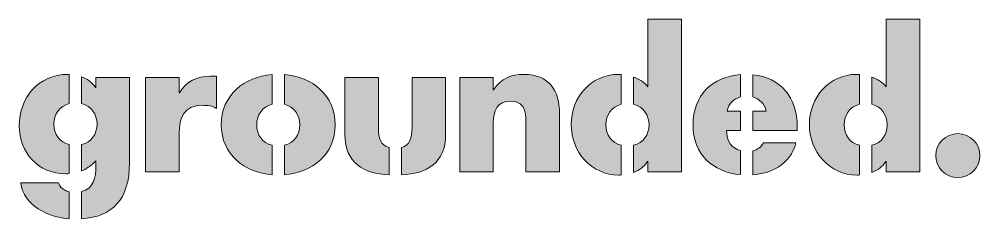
# Model space of a CAD drawing. Header units: inches. Extents: x 12.5 to 79.9, y -38.2 to -24.1.
import ezdxf

# ---------------------------------------------------------------- set-up
doc = ezdxf.new("R2010")
doc.units = ezdxf.units.IN
doc.header["$MEASUREMENT"] = 0
doc.layers.add('Layer 1', color=7, linetype='Continuous')

# ---------------------------------------------------------------- blocks, each defined once
blk = doc.blocks.new('block 2')
at = {"layer": 'Layer 1', "true_color": 0xec008b}
h = blk.add_hatch(color=230, dxfattribs=at)
h.dxf.hatch_style = 2
edge = h.paths.add_edge_path()
edge.add_spline(control_points=[(56.633, -28.875), (56.37, -28.563), (56.016, -28.338), (55.627, -28.196), (55.627, -28.196), (55.627, -30.106), (55.627, -30.106), (56.319, -30.279), (56.711, -30.871), (56.711, -31.555), (56.711, -32.26), (56.319, -32.828), (55.627, -32.993), (55.627, -32.993), (55.627, -34.902), (55.627, -34.902), (56.027, -34.748), (56.379, -34.495), (56.608, -34.13), (56.608, -34.13), (56.633, -34.13), (56.633, -34.13), (56.633, -34.13), (56.633, -34.868), (56.633, -34.868), (56.633, -34.868), (58.989, -34.868), (58.989, -34.868), (58.989, -34.868), (58.989, -24.125), (58.989, -24.125), (58.989, -24.125), (56.633, -24.125), (56.633, -24.125), (56.633, -24.125), (56.633, -28.875), (56.633, -28.875)], knot_values=[0, 0, 0, 0, 1, 1, 1, 2, 2, 2, 3, 3, 3, 4, 4, 4, 5, 5, 5, 6, 6, 6, 7, 7, 7, 8, 8, 8, 9, 9, 9, 10, 10, 10, 11, 11, 11, 12, 12, 12, 12], degree=3, periodic=1)
h = blk.add_hatch(color=230, dxfattribs=at)
h.dxf.hatch_style = 2
edge = h.paths.add_edge_path()
edge.add_spline(control_points=[(73.355, -28.875), (73.091, -28.563), (72.737, -28.338), (72.348, -28.196), (72.348, -28.196), (72.348, -30.106), (72.348, -30.106), (73.04, -30.279), (73.432, -30.871), (73.432, -31.555), (73.432, -32.26), (73.04, -32.828), (72.348, -32.993), (72.348, -32.993), (72.348, -34.902), (72.348, -34.902), (72.747, -34.748), (73.1, -34.495), (73.329, -34.13), (73.329, -34.13), (73.355, -34.13), (73.355, -34.13), (73.355, -34.13), (73.355, -34.868), (73.355, -34.868), (73.355, -34.868), (75.71, -34.868), (75.71, -34.868), (75.71, -34.868), (75.71, -24.125), (75.71, -24.125), (75.71, -24.125), (73.355, -24.125), (73.355, -24.125), (73.355, -24.125), (73.355, -28.875), (73.355, -28.875)], knot_values=[0, 0, 0, 0, 1, 1, 1, 2, 2, 2, 3, 3, 3, 4, 4, 4, 5, 5, 5, 6, 6, 6, 7, 7, 7, 8, 8, 8, 9, 9, 9, 10, 10, 10, 11, 11, 11, 12, 12, 12, 12], degree=3, periodic=1)
h = blk.add_hatch(color=230, dxfattribs=at)
h.dxf.hatch_style = 2
edge = h.paths.add_edge_path()
edge.add_spline(control_points=[(12.506, -31.606), (12.506, -33.522), (13.839, -34.997), (15.78, -34.997), (15.864, -34.997), (15.944, -34.993), (16.023, -34.987), (16.023, -34.987), (16.023, -32.941), (16.023, -32.941), (15.331, -32.776), (14.939, -32.208), (14.939, -31.503), (14.939, -30.819), (15.331, -30.228), (16.023, -30.054), (16.023, -30.054), (16.023, -28.013), (16.023, -28.013), (15.985, -28.012), (15.948, -28.008), (15.91, -28.008), (13.878, -28.008), (12.506, -29.665), (12.506, -31.606)], knot_values=[0, 0, 0, 0, 1, 1, 1, 2, 2, 2, 3, 3, 3, 4, 4, 4, 5, 5, 5, 6, 6, 6, 7, 7, 7, 8, 8, 8, 8], degree=3, periodic=1)
h = blk.add_hatch(color=230, dxfattribs=at)
h.dxf.hatch_style = 2
edge = h.paths.add_edge_path()
edge.add_spline(control_points=[(17.89, -28.927), (17.89, -28.927), (17.864, -28.927), (17.864, -28.927), (17.604, -28.558), (17.266, -28.315), (16.883, -28.172), (16.883, -28.172), (16.883, -30.054), (16.883, -30.054), (17.575, -30.228), (17.967, -30.819), (17.967, -31.503), (17.967, -32.208), (17.575, -32.776), (16.883, -32.941), (16.883, -32.941), (16.883, -34.792), (16.883, -34.792), (17.246, -34.643), (17.57, -34.411), (17.89, -34.091), (17.89, -34.091), (17.89, -34.402), (17.89, -34.402), (17.89, -35.313), (17.71, -36.044), (16.883, -36.246), (16.883, -36.246), (16.883, -38.161), (16.883, -38.161), (19.028, -38.015), (20.245, -36.85), (20.245, -34.221), (20.245, -34.221), (20.245, -28.228), (20.245, -28.228), (20.245, -28.228), (17.89, -28.228), (17.89, -28.228), (17.89, -28.228), (17.89, -28.927), (17.89, -28.927)], knot_values=[0, 0, 0, 0, 1, 1, 1, 2, 2, 2, 3, 3, 3, 4, 4, 4, 5, 5, 5, 6, 6, 6, 7, 7, 7, 8, 8, 8, 9, 9, 9, 10, 10, 10, 11, 11, 11, 12, 12, 12, 13, 13, 13, 14, 14, 14, 14], degree=3, periodic=1)
h = blk.add_hatch(color=230, dxfattribs=at)
h.dxf.hatch_style = 2
edge = h.paths.add_edge_path()
edge.add_spline(control_points=[(23.761, -29.316), (23.761, -29.316), (23.735, -29.316), (23.735, -29.316), (23.735, -29.316), (23.735, -28.228), (23.735, -28.228), (23.735, -28.228), (21.379, -28.228), (21.379, -28.228), (21.379, -28.228), (21.379, -34.868), (21.379, -34.868), (21.379, -34.868), (23.735, -34.868), (23.735, -34.868), (23.735, -34.868), (23.735, -32.189), (23.735, -32.189), (23.735, -31.05), (24.058, -30.183), (25.365, -30.183), (25.728, -30.183), (26.038, -30.221), (26.362, -30.403), (26.362, -30.403), (26.362, -28.138), (26.362, -28.138), (26.362, -28.138), (25.909, -28.138), (25.909, -28.138), (24.99, -28.138), (24.214, -28.5), (23.761, -29.316)], knot_values=[0, 0, 0, 0, 1, 1, 1, 2, 2, 2, 3, 3, 3, 4, 4, 4, 5, 5, 5, 6, 6, 6, 7, 7, 7, 8, 8, 8, 9, 9, 9, 10, 10, 10, 11, 11, 11, 11], degree=3, periodic=1)
h = blk.add_hatch(color=230, dxfattribs=at)
h.dxf.hatch_style = 2
edge = h.paths.add_edge_path()
edge.add_spline(control_points=[(26.689, -31.555), (26.689, -33.665), (28.318, -34.908), (30.258, -35.069), (30.258, -35.069), (30.258, -32.993), (30.258, -32.993), (29.566, -32.828), (29.174, -32.26), (29.174, -31.555), (29.174, -30.871), (29.566, -30.279), (30.258, -30.106), (30.258, -30.106), (30.258, -28.027), (30.258, -28.027), (28.309, -28.188), (26.689, -29.443), (26.689, -31.555)], knot_values=[0, 0, 0, 0, 1, 1, 1, 2, 2, 2, 3, 3, 3, 4, 4, 4, 5, 5, 5, 6, 6, 6, 6], degree=3, periodic=1)
h = blk.add_hatch(color=230, dxfattribs=at)
h.dxf.hatch_style = 2
edge = h.paths.add_edge_path()
edge.add_spline(control_points=[(31.119, -28.027), (31.119, -28.027), (31.119, -30.106), (31.119, -30.106), (31.81, -30.279), (32.202, -30.871), (32.202, -31.555), (32.202, -32.26), (31.81, -32.827), (31.119, -32.993), (31.119, -32.993), (31.119, -35.069), (31.119, -35.069), (33.068, -34.908), (34.687, -33.654), (34.687, -31.555), (34.687, -29.443), (33.068, -28.188), (31.119, -28.027)], knot_values=[0, 0, 0, 0, 1, 1, 1, 2, 2, 2, 3, 3, 3, 4, 4, 4, 5, 5, 5, 6, 6, 6, 6], degree=3, periodic=1)
h = blk.add_hatch(color=230, dxfattribs=at)
h.dxf.hatch_style = 2
edge = h.paths.add_edge_path()
edge.add_spline(control_points=[(37.723, -31.775), (37.723, -31.775), (37.723, -28.228), (37.723, -28.228), (37.723, -28.228), (35.368, -28.228), (35.368, -28.228), (35.368, -28.228), (35.368, -32.228), (35.368, -32.228), (35.368, -34.254), (36.692, -34.977), (38.471, -35.073), (38.471, -35.073), (38.471, -33.159), (38.471, -33.159), (37.868, -32.999), (37.723, -32.472), (37.723, -31.775)], knot_values=[0, 0, 0, 0, 1, 1, 1, 2, 2, 2, 3, 3, 3, 4, 4, 4, 5, 5, 5, 6, 6, 6, 6], degree=3, periodic=1)
h = blk.add_hatch(color=230, dxfattribs=at)
h.dxf.hatch_style = 2
edge = h.paths.add_edge_path()
edge.add_spline(control_points=[(40.079, -31.775), (40.079, -32.472), (39.934, -32.999), (39.331, -33.159), (39.331, -33.159), (39.331, -35.073), (39.331, -35.073), (41.111, -34.977), (42.435, -34.254), (42.435, -32.228), (42.435, -32.228), (42.435, -28.228), (42.435, -28.228), (42.435, -28.228), (40.079, -28.228), (40.079, -28.228), (40.079, -28.228), (40.079, -31.775), (40.079, -31.775)], knot_values=[0, 0, 0, 0, 1, 1, 1, 2, 2, 2, 3, 3, 3, 4, 4, 4, 5, 5, 5, 6, 6, 6, 6], degree=3, periodic=1)
h = blk.add_hatch(color=230, dxfattribs=at)
h.dxf.hatch_style = 2
edge = h.paths.add_edge_path()
edge.add_spline(control_points=[(47.928, -28.008), (47.009, -28.008), (46.349, -28.28), (45.805, -29.083), (45.805, -29.083), (45.779, -29.083), (45.779, -29.083), (45.779, -29.083), (45.779, -28.228), (45.779, -28.228), (45.779, -28.228), (43.424, -28.228), (43.424, -28.228), (43.424, -28.228), (43.424, -34.868), (43.424, -34.868), (43.424, -34.868), (45.779, -34.868), (45.779, -34.868), (45.779, -34.868), (45.779, -31.425), (45.779, -31.425), (45.779, -30.597), (46.051, -29.885), (47.009, -29.885), (48.174, -29.885), (48.07, -30.998), (48.07, -31.632), (48.07, -31.632), (48.07, -34.868), (48.07, -34.868), (48.07, -34.868), (50.426, -34.868), (50.426, -34.868), (50.426, -34.868), (50.426, -30.765), (50.426, -30.765), (50.426, -29.134), (49.714, -28.008), (47.928, -28.008)], knot_values=[0, 0, 0, 0, 1, 1, 1, 2, 2, 2, 3, 3, 3, 4, 4, 4, 5, 5, 5, 6, 6, 6, 7, 7, 7, 8, 8, 8, 9, 9, 9, 10, 10, 10, 11, 11, 11, 12, 12, 12, 13, 13, 13, 13], degree=3, periodic=1)
h = blk.add_hatch(color=230, dxfattribs=at)
h.dxf.hatch_style = 2
edge = h.paths.add_edge_path()
edge.add_spline(control_points=[(51.249, -31.541), (51.249, -33.444), (52.634, -35.088), (54.602, -35.088), (54.656, -35.088), (54.711, -35.082), (54.767, -35.079), (54.767, -35.079), (54.767, -32.993), (54.767, -32.993), (54.075, -32.827), (53.683, -32.26), (53.683, -31.555), (53.683, -30.871), (54.075, -30.28), (54.767, -30.106), (54.767, -30.106), (54.767, -28.016), (54.767, -28.016), (54.703, -28.011), (54.639, -28.008), (54.576, -28.008), (52.608, -28.008), (51.249, -29.639), (51.249, -31.541)], knot_values=[0, 0, 0, 0, 1, 1, 1, 2, 2, 2, 3, 3, 3, 4, 4, 4, 5, 5, 5, 6, 6, 6, 7, 7, 7, 8, 8, 8, 8], degree=3, periodic=1)
h = blk.add_hatch(color=230, dxfattribs=at)
h.dxf.hatch_style = 2
edge = h.paths.add_edge_path()
edge.add_spline(control_points=[(59.801, -31.555), (59.801, -33.663), (61.197, -34.878), (63.135, -35.059), (63.135, -35.059), (63.135, -33.358), (63.135, -33.358), (62.493, -33.201), (62.157, -32.719), (62.157, -31.943), (62.157, -31.943), (63.135, -31.943), (63.135, -31.943), (63.135, -31.943), (63.135, -30.584), (63.135, -30.584), (63.135, -30.584), (62.196, -30.584), (62.196, -30.584), (62.304, -30.059), (62.665, -29.726), (63.135, -29.597), (63.135, -29.597), (63.135, -28.027), (63.135, -28.027), (61.159, -28.163), (59.801, -29.462), (59.801, -31.555)], knot_values=[0, 0, 0, 0, 1, 1, 1, 2, 2, 2, 3, 3, 3, 4, 4, 4, 5, 5, 5, 6, 6, 6, 7, 7, 7, 8, 8, 8, 9, 9, 9, 9], degree=3, periodic=1)
h = blk.add_hatch(color=230, dxfattribs=at)
h.dxf.hatch_style = 2
edge = h.paths.add_edge_path()
edge.add_spline(control_points=[(63.995, -28.038), (63.995, -28.038), (63.995, -29.596), (63.995, -29.596), (64.458, -29.73), (64.836, -30.088), (64.927, -30.584), (64.927, -30.584), (63.995, -30.584), (63.995, -30.584), (63.995, -30.584), (63.995, -31.943), (63.995, -31.943), (63.995, -31.943), (67.114, -31.943), (67.114, -31.943), (67.114, -31.943), (67.114, -31.697), (67.114, -31.697), (67.114, -29.609), (65.978, -28.239), (63.995, -28.038)], knot_values=[0, 0, 0, 0, 1, 1, 1, 2, 2, 2, 3, 3, 3, 4, 4, 4, 5, 5, 5, 6, 6, 6, 7, 7, 7, 7], degree=3, periodic=1)
h = blk.add_hatch(color=230, dxfattribs=at)
h.dxf.hatch_style = 2
edge = h.paths.add_edge_path()
edge.add_spline(control_points=[(67.97, -31.541), (67.97, -33.444), (69.355, -35.088), (71.322, -35.088), (71.377, -35.088), (71.432, -35.082), (71.487, -35.079), (71.487, -35.079), (71.487, -32.993), (71.487, -32.993), (70.796, -32.827), (70.404, -32.26), (70.404, -31.555), (70.404, -30.871), (70.796, -30.28), (71.487, -30.106), (71.487, -30.106), (71.487, -28.016), (71.487, -28.016), (71.424, -28.011), (71.36, -28.008), (71.296, -28.008), (69.329, -28.008), (67.97, -29.639), (67.97, -31.541)], knot_values=[0, 0, 0, 0, 1, 1, 1, 2, 2, 2, 3, 3, 3, 4, 4, 4, 5, 5, 5, 6, 6, 6, 7, 7, 7, 8, 8, 8, 8], degree=3, periodic=1)
h = blk.add_hatch(color=230, dxfattribs=at)
h.dxf.hatch_style = 2
edge = h.paths.add_edge_path()
edge.add_spline(control_points=[(78.385, -32.174), (77.528, -32.174), (76.843, -32.859), (76.843, -33.716), (76.843, -34.56), (77.528, -35.259), (78.385, -35.259), (79.242, -35.259), (79.928, -34.56), (79.928, -33.716), (79.928, -32.859), (79.242, -32.174), (78.385, -32.174)], knot_values=[0, 0, 0, 0, 1, 1, 1, 2, 2, 2, 3, 3, 3, 4, 4, 4, 4], degree=3, periodic=1)
h = blk.add_hatch(color=230, dxfattribs=at)
h.dxf.hatch_style = 2
edge = h.paths.add_edge_path()
edge.add_spline(control_points=[(63.995, -33.38), (63.995, -33.38), (63.995, -35.072), (63.995, -35.072), (64.635, -35.025), (65.253, -34.849), (65.768, -34.531), (66.376, -34.156), (66.842, -33.587), (67.023, -32.81), (67.023, -32.81), (64.758, -32.81), (64.758, -32.81), (64.567, -33.136), (64.316, -33.31), (63.995, -33.38)], knot_values=[0, 0, 0, 0, 1, 1, 1, 2, 2, 2, 3, 3, 3, 4, 4, 4, 5, 5, 5, 5], degree=3, periodic=1)
h = blk.add_hatch(color=230, dxfattribs=at)
h.dxf.hatch_style = 2
edge = h.paths.add_edge_path()
edge.add_spline(control_points=[(15.263, -35.644), (15.263, -35.644), (12.622, -35.644), (12.622, -35.644), (12.812, -37.251), (14.556, -38.047), (16.023, -38.165), (16.023, -38.165), (16.023, -36.261), (16.023, -36.261), (15.912, -36.236), (15.802, -36.199), (15.703, -36.149), (15.496, -36.046), (15.327, -35.877), (15.263, -35.644)], knot_values=[0, 0, 0, 0, 1, 1, 1, 2, 2, 2, 3, 3, 3, 4, 4, 4, 5, 5, 5, 5], degree=3, periodic=1)
at = {"layer": 'Layer 1', "lineweight": 0}
for points, knots in [([(56.633, -28.875), (56.37, -28.563), (56.016, -28.338), (55.627, -28.196), (55.627, -28.196), (55.627, -30.106), (55.627, -30.106), (56.319, -30.279), (56.711, -30.871), (56.711, -31.555), (56.711, -32.26), (56.319, -32.828), (55.627, -32.993), (55.627, -32.993), (55.627, -34.902), (55.627, -34.902), (56.027, -34.748), (56.379, -34.495), (56.608, -34.13), (56.608, -34.13), (56.633, -34.13), (56.633, -34.13), (56.633, -34.13), (56.633, -34.868), (56.633, -34.868), (56.633, -34.868), (58.989, -34.868), (58.989, -34.868), (58.989, -34.868), (58.989, -24.125), (58.989, -24.125), (58.989, -24.125), (56.633, -24.125), (56.633, -24.125), (56.633, -24.125), (56.633, -28.875), (56.633, -28.875)], [0, 0, 0, 0, 1, 1, 1, 2, 2, 2, 3, 3, 3, 4, 4, 4, 5, 5, 5, 6, 6, 6, 7, 7, 7, 8, 8, 8, 9, 9, 9, 10, 10, 10, 11, 11, 11, 12, 12, 12, 12]), ([(73.355, -28.875), (73.091, -28.563), (72.737, -28.338), (72.348, -28.196), (72.348, -28.196), (72.348, -30.106), (72.348, -30.106), (73.04, -30.279), (73.432, -30.871), (73.432, -31.555), (73.432, -32.26), (73.04, -32.828), (72.348, -32.993), (72.348, -32.993), (72.348, -34.902), (72.348, -34.902), (72.747, -34.748), (73.1, -34.495), (73.329, -34.13), (73.329, -34.13), (73.355, -34.13), (73.355, -34.13), (73.355, -34.13), (73.355, -34.868), (73.355, -34.868), (73.355, -34.868), (75.71, -34.868), (75.71, -34.868), (75.71, -34.868), (75.71, -24.125), (75.71, -24.125), (75.71, -24.125), (73.355, -24.125), (73.355, -24.125), (73.355, -24.125), (73.355, -28.875), (73.355, -28.875)], [0, 0, 0, 0, 1, 1, 1, 2, 2, 2, 3, 3, 3, 4, 4, 4, 5, 5, 5, 6, 6, 6, 7, 7, 7, 8, 8, 8, 9, 9, 9, 10, 10, 10, 11, 11, 11, 12, 12, 12, 12]), ([(12.506, -31.606), (12.506, -33.522), (13.839, -34.997), (15.78, -34.997), (15.864, -34.997), (15.944, -34.993), (16.023, -34.987), (16.023, -34.987), (16.023, -32.941), (16.023, -32.941), (15.331, -32.776), (14.939, -32.208), (14.939, -31.503), (14.939, -30.819), (15.331, -30.228), (16.023, -30.054), (16.023, -30.054), (16.023, -28.013), (16.023, -28.013), (15.985, -28.012), (15.948, -28.008), (15.91, -28.008), (13.878, -28.008), (12.506, -29.665), (12.506, -31.606)], [0, 0, 0, 0, 1, 1, 1, 2, 2, 2, 3, 3, 3, 4, 4, 4, 5, 5, 5, 6, 6, 6, 7, 7, 7, 8, 8, 8, 8]), ([(17.89, -28.927), (17.89, -28.927), (17.864, -28.927), (17.864, -28.927), (17.604, -28.558), (17.266, -28.315), (16.883, -28.172), (16.883, -28.172), (16.883, -30.054), (16.883, -30.054), (17.575, -30.228), (17.967, -30.819), (17.967, -31.503), (17.967, -32.208), (17.575, -32.776), (16.883, -32.941), (16.883, -32.941), (16.883, -34.792), (16.883, -34.792), (17.246, -34.643), (17.57, -34.411), (17.89, -34.091), (17.89, -34.091), (17.89, -34.402), (17.89, -34.402), (17.89, -35.313), (17.71, -36.044), (16.883, -36.246), (16.883, -36.246), (16.883, -38.161), (16.883, -38.161), (19.028, -38.015), (20.245, -36.85), (20.245, -34.221), (20.245, -34.221), (20.245, -28.228), (20.245, -28.228), (20.245, -28.228), (17.89, -28.228), (17.89, -28.228), (17.89, -28.228), (17.89, -28.927), (17.89, -28.927)], [0, 0, 0, 0, 1, 1, 1, 2, 2, 2, 3, 3, 3, 4, 4, 4, 5, 5, 5, 6, 6, 6, 7, 7, 7, 8, 8, 8, 9, 9, 9, 10, 10, 10, 11, 11, 11, 12, 12, 12, 13, 13, 13, 14, 14, 14, 14]), ([(23.761, -29.316), (23.761, -29.316), (23.735, -29.316), (23.735, -29.316), (23.735, -29.316), (23.735, -28.228), (23.735, -28.228), (23.735, -28.228), (21.379, -28.228), (21.379, -28.228), (21.379, -28.228), (21.379, -34.868), (21.379, -34.868), (21.379, -34.868), (23.735, -34.868), (23.735, -34.868), (23.735, -34.868), (23.735, -32.189), (23.735, -32.189), (23.735, -31.05), (24.058, -30.183), (25.365, -30.183), (25.728, -30.183), (26.038, -30.221), (26.362, -30.403), (26.362, -30.403), (26.362, -28.138), (26.362, -28.138), (26.362, -28.138), (25.909, -28.138), (25.909, -28.138), (24.99, -28.138), (24.214, -28.5), (23.761, -29.316)], [0, 0, 0, 0, 1, 1, 1, 2, 2, 2, 3, 3, 3, 4, 4, 4, 5, 5, 5, 6, 6, 6, 7, 7, 7, 8, 8, 8, 9, 9, 9, 10, 10, 10, 11, 11, 11, 11]), ([(26.689, -31.555), (26.689, -33.665), (28.318, -34.908), (30.258, -35.069), (30.258, -35.069), (30.258, -32.993), (30.258, -32.993), (29.566, -32.828), (29.174, -32.26), (29.174, -31.555), (29.174, -30.871), (29.566, -30.279), (30.258, -30.106), (30.258, -30.106), (30.258, -28.027), (30.258, -28.027), (28.309, -28.188), (26.689, -29.443), (26.689, -31.555)], [0, 0, 0, 0, 1, 1, 1, 2, 2, 2, 3, 3, 3, 4, 4, 4, 5, 5, 5, 6, 6, 6, 6]), ([(31.119, -28.027), (31.119, -28.027), (31.119, -30.106), (31.119, -30.106), (31.81, -30.279), (32.202, -30.871), (32.202, -31.555), (32.202, -32.26), (31.81, -32.827), (31.119, -32.993), (31.119, -32.993), (31.119, -35.069), (31.119, -35.069), (33.068, -34.908), (34.687, -33.654), (34.687, -31.555), (34.687, -29.443), (33.068, -28.188), (31.119, -28.027)], [0, 0, 0, 0, 1, 1, 1, 2, 2, 2, 3, 3, 3, 4, 4, 4, 5, 5, 5, 6, 6, 6, 6]), ([(37.723, -31.775), (37.723, -31.775), (37.723, -28.228), (37.723, -28.228), (37.723, -28.228), (35.368, -28.228), (35.368, -28.228), (35.368, -28.228), (35.368, -32.228), (35.368, -32.228), (35.368, -34.254), (36.692, -34.977), (38.471, -35.073), (38.471, -35.073), (38.471, -33.159), (38.471, -33.159), (37.868, -32.999), (37.723, -32.472), (37.723, -31.775)], [0, 0, 0, 0, 1, 1, 1, 2, 2, 2, 3, 3, 3, 4, 4, 4, 5, 5, 5, 6, 6, 6, 6]), ([(40.079, -31.775), (40.079, -32.472), (39.934, -32.999), (39.331, -33.159), (39.331, -33.159), (39.331, -35.073), (39.331, -35.073), (41.111, -34.977), (42.435, -34.254), (42.435, -32.228), (42.435, -32.228), (42.435, -28.228), (42.435, -28.228), (42.435, -28.228), (40.079, -28.228), (40.079, -28.228), (40.079, -28.228), (40.079, -31.775), (40.079, -31.775)], [0, 0, 0, 0, 1, 1, 1, 2, 2, 2, 3, 3, 3, 4, 4, 4, 5, 5, 5, 6, 6, 6, 6]), ([(47.928, -28.008), (47.009, -28.008), (46.349, -28.28), (45.805, -29.083), (45.805, -29.083), (45.779, -29.083), (45.779, -29.083), (45.779, -29.083), (45.779, -28.228), (45.779, -28.228), (45.779, -28.228), (43.424, -28.228), (43.424, -28.228), (43.424, -28.228), (43.424, -34.868), (43.424, -34.868), (43.424, -34.868), (45.779, -34.868), (45.779, -34.868), (45.779, -34.868), (45.779, -31.425), (45.779, -31.425), (45.779, -30.597), (46.051, -29.885), (47.009, -29.885), (48.174, -29.885), (48.07, -30.998), (48.07, -31.632), (48.07, -31.632), (48.07, -34.868), (48.07, -34.868), (48.07, -34.868), (50.426, -34.868), (50.426, -34.868), (50.426, -34.868), (50.426, -30.765), (50.426, -30.765), (50.426, -29.134), (49.714, -28.008), (47.928, -28.008)], [0, 0, 0, 0, 1, 1, 1, 2, 2, 2, 3, 3, 3, 4, 4, 4, 5, 5, 5, 6, 6, 6, 7, 7, 7, 8, 8, 8, 9, 9, 9, 10, 10, 10, 11, 11, 11, 12, 12, 12, 13, 13, 13, 13]), ([(51.249, -31.541), (51.249, -33.444), (52.634, -35.088), (54.602, -35.088), (54.656, -35.088), (54.711, -35.082), (54.767, -35.079), (54.767, -35.079), (54.767, -32.993), (54.767, -32.993), (54.075, -32.827), (53.683, -32.26), (53.683, -31.555), (53.683, -30.871), (54.075, -30.28), (54.767, -30.106), (54.767, -30.106), (54.767, -28.016), (54.767, -28.016), (54.703, -28.011), (54.639, -28.008), (54.576, -28.008), (52.608, -28.008), (51.249, -29.639), (51.249, -31.541)], [0, 0, 0, 0, 1, 1, 1, 2, 2, 2, 3, 3, 3, 4, 4, 4, 5, 5, 5, 6, 6, 6, 7, 7, 7, 8, 8, 8, 8]), ([(59.801, -31.555), (59.801, -33.663), (61.197, -34.878), (63.135, -35.059), (63.135, -35.059), (63.135, -33.358), (63.135, -33.358), (62.493, -33.201), (62.157, -32.719), (62.157, -31.943), (62.157, -31.943), (63.135, -31.943), (63.135, -31.943), (63.135, -31.943), (63.135, -30.584), (63.135, -30.584), (63.135, -30.584), (62.196, -30.584), (62.196, -30.584), (62.304, -30.059), (62.665, -29.726), (63.135, -29.597), (63.135, -29.597), (63.135, -28.027), (63.135, -28.027), (61.159, -28.163), (59.801, -29.462), (59.801, -31.555)], [0, 0, 0, 0, 1, 1, 1, 2, 2, 2, 3, 3, 3, 4, 4, 4, 5, 5, 5, 6, 6, 6, 7, 7, 7, 8, 8, 8, 9, 9, 9, 9]), ([(63.995, -28.038), (63.995, -28.038), (63.995, -29.596), (63.995, -29.596), (64.458, -29.73), (64.836, -30.088), (64.927, -30.584), (64.927, -30.584), (63.995, -30.584), (63.995, -30.584), (63.995, -30.584), (63.995, -31.943), (63.995, -31.943), (63.995, -31.943), (67.114, -31.943), (67.114, -31.943), (67.114, -31.943), (67.114, -31.697), (67.114, -31.697), (67.114, -29.609), (65.978, -28.239), (63.995, -28.038)], [0, 0, 0, 0, 1, 1, 1, 2, 2, 2, 3, 3, 3, 4, 4, 4, 5, 5, 5, 6, 6, 6, 7, 7, 7, 7]), ([(67.97, -31.541), (67.97, -33.444), (69.355, -35.088), (71.322, -35.088), (71.377, -35.088), (71.432, -35.082), (71.487, -35.079), (71.487, -35.079), (71.487, -32.993), (71.487, -32.993), (70.796, -32.827), (70.404, -32.26), (70.404, -31.555), (70.404, -30.871), (70.796, -30.28), (71.487, -30.106), (71.487, -30.106), (71.487, -28.016), (71.487, -28.016), (71.424, -28.011), (71.36, -28.008), (71.296, -28.008), (69.329, -28.008), (67.97, -29.639), (67.97, -31.541)], [0, 0, 0, 0, 1, 1, 1, 2, 2, 2, 3, 3, 3, 4, 4, 4, 5, 5, 5, 6, 6, 6, 7, 7, 7, 8, 8, 8, 8]), ([(78.385, -32.174), (77.528, -32.174), (76.843, -32.859), (76.843, -33.716), (76.843, -34.56), (77.528, -35.259), (78.385, -35.259), (79.242, -35.259), (79.928, -34.56), (79.928, -33.716), (79.928, -32.859), (79.242, -32.174), (78.385, -32.174)], [0, 0, 0, 0, 1, 1, 1, 2, 2, 2, 3, 3, 3, 4, 4, 4, 4]), ([(63.995, -33.38), (63.995, -33.38), (63.995, -35.072), (63.995, -35.072), (64.635, -35.025), (65.253, -34.849), (65.768, -34.531), (66.376, -34.156), (66.842, -33.587), (67.023, -32.81), (67.023, -32.81), (64.758, -32.81), (64.758, -32.81), (64.567, -33.136), (64.316, -33.31), (63.995, -33.38)], [0, 0, 0, 0, 1, 1, 1, 2, 2, 2, 3, 3, 3, 4, 4, 4, 5, 5, 5, 5]), ([(15.263, -35.644), (15.263, -35.644), (12.622, -35.644), (12.622, -35.644), (12.812, -37.251), (14.556, -38.047), (16.023, -38.165), (16.023, -38.165), (16.023, -36.261), (16.023, -36.261), (15.912, -36.236), (15.802, -36.199), (15.703, -36.149), (15.496, -36.046), (15.327, -35.877), (15.263, -35.644)], [0, 0, 0, 0, 1, 1, 1, 2, 2, 2, 3, 3, 3, 4, 4, 4, 5, 5, 5, 5])]:
    blk.add_open_spline(points, degree=3, knots=knots, dxfattribs=at)

msp = doc.modelspace()

# ---------------------------------------------------------------- block references
at = {"layer": 'Layer 1'}
msp.add_blockref('block 2', (0, 0), dxfattribs=at)

doc.saveas('drawing.dxf')
